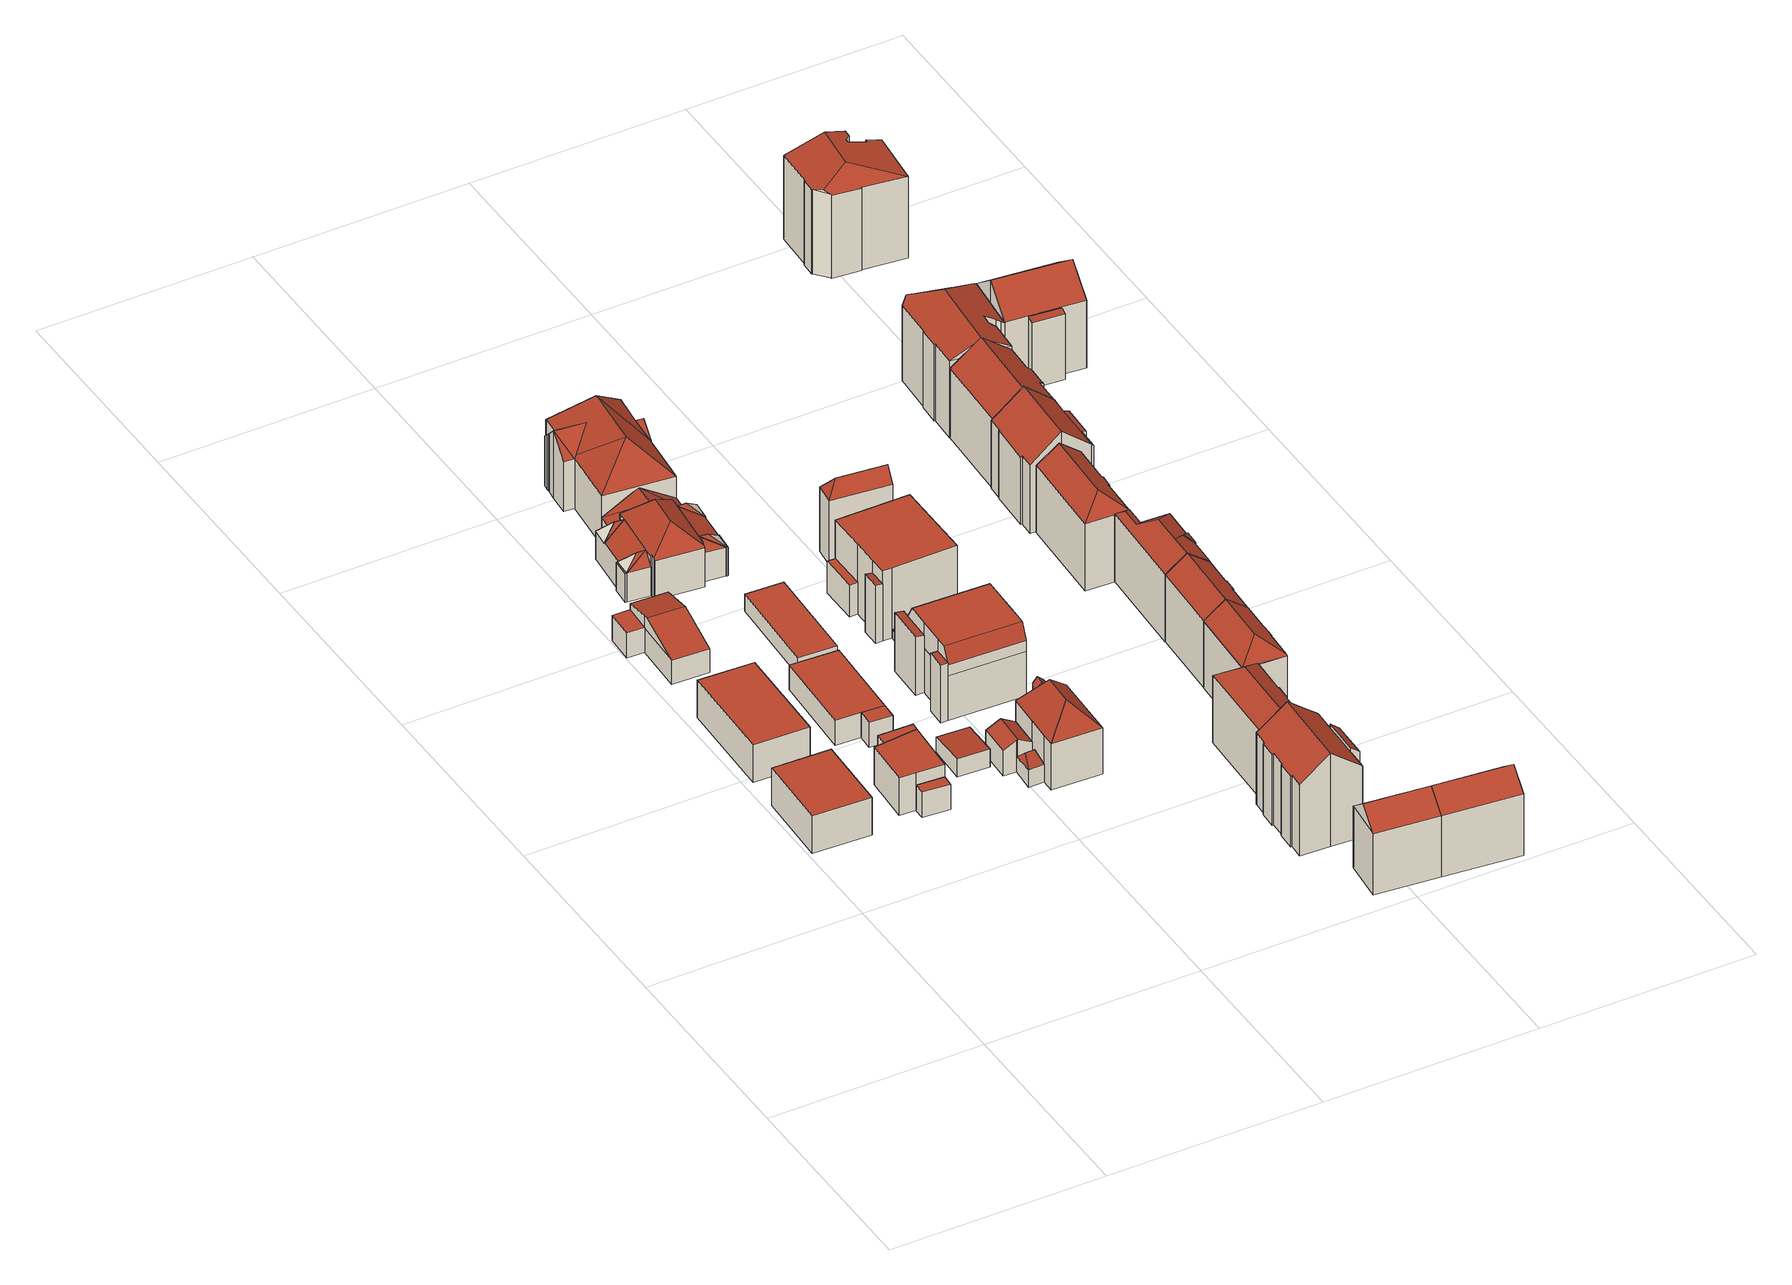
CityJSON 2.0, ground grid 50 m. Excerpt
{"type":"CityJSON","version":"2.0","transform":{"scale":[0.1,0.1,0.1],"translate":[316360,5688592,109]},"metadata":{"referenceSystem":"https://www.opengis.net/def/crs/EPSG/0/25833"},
"CityObjects":{
"building1":{"type":"Building","attributes":{"Dachtyp_tdc":"tdcPolyFlatRoof","Gemeindeschluessel":14713000,"Dachneigung":0,"QualitaetDacherkennung":62,"Geometrietyp2DReferenz":"3000","function":"31001_9998","roofType":"1000","measuredHeight":9.43},"geometry":[{"type":"MultiSurface","lod":"2","boundaries":[[[0,1,2,3]],[[1,4,5,2]],[[4,6,7,5]],[[6,0,3,7]],[[6,4,1,0]],[[3,2,5,7]]],"semantics":{"surfaces":[{"type":"WallSurface"},{"type":"RoofSurface"},{"type":"GroundSurface"}],"values":[0,0,0,0,1,2]}}]},
"building2":{"type":"Building","attributes":{"Dachtyp_tdc":"tdcPolyFlatRoof","Gemeindeschluessel":14713000,"Dachneigung":0,"QualitaetDacherkennung":57,"Geometrietyp2DReferenz":"3000","function":"31001_9998","roofType":"1000","measuredHeight":9.44},"geometry":[{"type":"MultiSurface","lod":"2","boundaries":[[[8,9,10,11]],[[9,12,13,10]],[[12,14,15,13]],[[14,8,11,15]],[[14,12,9,8]],[[11,10,13,15]]],"semantics":{"surfaces":[{"type":"WallSurface"},{"type":"RoofSurface"},{"type":"GroundSurface"}],"values":[0,0,0,0,1,2]}}]},
"building3":{"type":"Building","attributes":{"Gemeindeschluessel":14713000,"Geometrietyp2DReferenz":"3000","function":"31001_9998","roofType":"9999"},"children":["building3-1","building3-2"]},
"building3-1":{"type":"BuildingPart","attributes":{"Dachtyp_tdc":"tdcGableRoof","Dachneigung":17.81,"QualitaetDacherkennung":16,"Geometrietyp2DReferenz":"3000","roofType":"3100","measuredHeight":9.45},"parents":["building3"],"geometry":[{"type":"MultiSurface","lod":"2","boundaries":[[[16,17,18,19]],[[17,20,21,18]],[[20,22,23,21]],[[24,16,19,25]],[[26,27,28,29,30]],[[17,29,28,20]],[[16,30,29,17]],[[24,31,26,30,16]],[[20,28,27,32,22]],[[19,18,21,23,25]],[[25,23,22,24]],[[26,31,32,27]],[[22,32,31,24]]],"semantics":{"surfaces":[{"type":"WallSurface"},{"type":"RoofSurface"},{"type":"GroundSurface"},{"type":"ClosureSurface"}],"values":[0,0,0,0,1,1,0,0,0,2,3,0,3]}}]},
"building3-2":{"type":"BuildingPart","attributes":{"Dachtyp_tdc":"tdcPolyFlatRoof","Dachneigung":0,"QualitaetDacherkennung":73,"Geometrietyp2DReferenz":"3000","roofType":"1000","measuredHeight":6.32},"parents":["building3"],"geometry":[{"type":"MultiSurface","lod":"2","boundaries":[[[32,33,34,23,22]],[[33,35,36,34]],[[33,32,31,35]],[[36,25,23,34]],[[35,31,24,25,36]],[[22,23,25,24]],[[22,24,31,32]]],"semantics":{"surfaces":[{"type":"WallSurface"},{"type":"RoofSurface"},{"type":"GroundSurface"},{"type":"ClosureSurface"}],"values":[0,0,1,2,0,3,3]}}]},
"building4":{"type":"Building","attributes":{"Gemeindeschluessel":14713000,"Geometrietyp2DReferenz":"3000","function":"31001_9998","roofType":"9999"},"children":["building4-1","building4-2","building4-3"]},
"building4-1":{"type":"BuildingPart","attributes":{"Dachtyp_tdc":"tdcPolyFlatRoof","Dachneigung":0,"QualitaetDacherkennung":48,"Geometrietyp2DReferenz":"3000","roofType":"1000","measuredHeight":9.48},"parents":["building4"],"geometry":[{"type":"MultiSurface","lod":"2","boundaries":[[[37,38,39,40]],[[41,42,43,44]],[[42,37,40,43]],[[42,41,38,37]],[[40,39,44,43]],[[44,39,38,41]]],"semantics":{"surfaces":[{"type":"WallSurface"},{"type":"RoofSurface"},{"type":"GroundSurface"},{"type":"ClosureSurface"}],"values":[0,0,0,1,2,3]}}]},
"building4-2":{"type":"BuildingPart","attributes":{"Dachtyp_tdc":"tdcPolyFlatRoof","Dachneigung":0,"QualitaetDacherkennung":74,"Geometrietyp2DReferenz":"3000","roofType":"1000","measuredHeight":9.49},"parents":["building4"],"geometry":[{"type":"MultiSurface","lod":"2","boundaries":[[[45,46,47,39,38]],[[48,49,50,51,52]],[[49,53,54,50]],[[53,41,44,54]],[[41,53,49,48,45,38]],[[39,47,51,50,54,44]],[[52,46,45,48]],[[52,51,47,46]],[[38,39,44,41]]],"semantics":{"surfaces":[{"type":"WallSurface"},{"type":"RoofSurface"},{"type":"GroundSurface"},{"type":"ClosureSurface"}],"values":[0,0,0,0,1,2,0,3,3]}}]},
"building4-3":{"type":"BuildingPart","attributes":{"Dachtyp_tdc":"tdcPolyFlatRoof","Dachneigung":0,"QualitaetDacherkennung":48,"Geometrietyp2DReferenz":"3000","roofType":"1000","measuredHeight":6.4},"parents":["building4"],"geometry":[{"type":"MultiSurface","lod":"2","boundaries":[[[46,55,56,47]],[[55,57,58,56]],[[57,52,51,58]],[[52,57,55,46]],[[47,56,58,51]],[[47,51,52,46]]],"semantics":{"surfaces":[{"type":"WallSurface"},{"type":"RoofSurface"},{"type":"GroundSurface"},{"type":"ClosureSurface"}],"values":[0,0,0,1,2,3]}}]},
"building5":{"type":"Building","attributes":{"Gemeindeschluessel":14713000,"Geometrietyp2DReferenz":"3000","function":"31001_9998","roofType":"9999"},"children":["building5-1","building5-2"]},
"building5-1":{"type":"BuildingPart","attributes":{"Dachtyp_tdc":"tdcPolyFlatRoof","Dachneigung":0,"QualitaetDacherkennung":74,"Geometrietyp2DReferenz":"3000","roofType":"1000","measuredHeight":6.3},"parents":["building5"],"geometry":[{"type":"MultiSurface","lod":"2","boundaries":[[[59,60,61,62]],[[60,63,64,61]],[[63,65,66,64]],[[65,63,60,59]],[[62,61,64,66]],[[62,66,65,59]]],"semantics":{"surfaces":[{"type":"WallSurface"},{"type":"RoofSurface"},{"type":"GroundSurface"},{"type":"ClosureSurface"}],"values":[0,0,0,1,2,3]}}]},
"building5-2":{"type":"BuildingPart","attributes":{"Dachtyp_tdc":"tdcPolyFlatRoof","Dachneigung":0,"QualitaetDacherkennung":79,"Geometrietyp2DReferenz":"3000","roofType":"1000","measuredHeight":6.31},"parents":["building5"],"geometry":[{"type":"MultiSurface","lod":"2","boundaries":[[[67,59,62,68]],[[69,70,66,65]],[[69,71,72,70]],[[71,67,68,72]],[[71,69,65,59,67]],[[68,62,66,70,72]],[[65,66,62,59]]],"semantics":{"surfaces":[{"type":"WallSurface"},{"type":"RoofSurface"},{"type":"GroundSurface"},{"type":"ClosureSurface"}],"values":[0,0,0,0,1,2,3]}}]},
"building6":{"type":"Building","attributes":{"Dachtyp_tdc":"tdcPolyFlatRoof","Gemeindeschluessel":14713000,"Dachneigung":4.31,"QualitaetDacherkennung":84,"Geometrietyp2DReferenz":"3000","function":"31001_9998","roofType":"2100","measuredHeight":4.5},"geometry":[{"type":"MultiSurface","lod":"2","boundaries":[[[73,74,75,76]],[[74,77,78,75]],[[77,79,80,78]],[[79,73,76,80]],[[79,77,74,73]],[[76,75,78,80]]],"semantics":{"surfaces":[{"type":"WallSurface"},{"type":"RoofSurface"},{"type":"GroundSurface"}],"values":[0,0,0,0,1,2]}}]},
"building7":{"type":"Building","attributes":{"name":"Bethlehemkirche","Gemeindeschluessel":14713000,"QualitaetDacherkennung":100,"Geometrietyp2DReferenz":"3000","function":"31001_3041","roofType":"9999"},"children":["building7-1","building7-2","building7-3","building7-4","building7-5","building7-6","building7-7","building7-8"]},
"building7-1":{"type":"BuildingPart","attributes":{"Dachtyp_tdc":"tdcFreeFormRoof","Dachneigung":51.96,"QualitaetDacherkennung":100,"Geometrietyp2DReferenz":"3000","roofType":"5000","measuredHeight":10.02},"parents":["building7"],"geometry":[{"type":"MultiSurface","lod":"2","boundaries":[[[81,82,83,84]],[[82,85,86,83]],[[85,81,84,86]],[[81,85,87]],[[82,81,87]],[[85,82,87]],[[84,83,86]]],"semantics":{"surfaces":[{"type":"WallSurface"},{"type":"RoofSurface"},{"type":"GroundSurface"}],"values":[0,0,0,0,1,1,2]}}]},
"building7-2":{"type":"BuildingPart","attributes":{"Dachtyp_tdc":"tdcFreeFormRoof","Dachneigung":49.76,"QualitaetDacherkennung":100,"Geometrietyp2DReferenz":"3000","roofType":"5000","measuredHeight":10.03},"parents":["building7"],"geometry":[{"type":"MultiSurface","lod":"2","boundaries":[[[88,89,90,91]],[[89,92,93,90]],[[92,88,91,93]],[[88,92,94]],[[89,88,94]],[[92,89,94]],[[91,90,93]]],"semantics":{"surfaces":[{"type":"WallSurface"},{"type":"RoofSurface"},{"type":"GroundSurface"}],"values":[0,0,0,0,1,1,2]}}]},
"building7-3":{"type":"BuildingPart","attributes":{"Dachtyp_tdc":"tdcHipRoof","Dachneigung":28.6,"QualitaetDacherkennung":100,"Geometrietyp2DReferenz":"3000","roofType":"3200","measuredHeight":10.03},"parents":["building7"],"geometry":[{"type":"MultiSurface","lod":"2","boundaries":[[[95,96,97,98]],[[96,99,100,97]],[[101,102,103]],[[101,104,105,102]],[[104,106,107,105]],[[106,108,109,107]],[[108,110,111,109]],[[110,95,98,111]],[[89,99,96]],[[106,104,101,103,112,82]],[[82,89,96,95,110,108,106]],[[98,97,100,90,113,114,102,105,107,109,111]],[[90,100,99,89]],[[89,82,113,90]],[[112,114,113,82]],[[102,114,112,103]]],"semantics":{"surfaces":[{"type":"WallSurface"},{"type":"RoofSurface"},{"type":"GroundSurface"},{"type":"ClosureSurface"}],"values":[0,0,0,0,0,0,0,0,1,1,1,2,3,3,3,3]}}]},
"building7-4":{"type":"BuildingPart","attributes":{"Dachtyp_tdc":"tdcFreeFormRoof","Dachneigung":49.76,"QualitaetDacherkennung":100,"Geometrietyp2DReferenz":"3000","roofType":"5000","measuredHeight":2.9},"parents":["building7"],"geometry":[{"type":"MultiSurface","lod":"2","boundaries":[[[115,116,117]],[[116,118,117]],[[115,118,119]],[[116,115,119]],[[118,116,119]],[[115,117,118]]],"semantics":{"surfaces":[{"type":"WallSurface"},{"type":"RoofSurface"},{"type":"GroundSurface"}],"values":[0,0,0,1,1,2]}}]},
"building7-5":{"type":"BuildingPart","attributes":{"Dachtyp_tdc":"tdcHipRoof","Dachneigung":28.6,"QualitaetDacherkennung":100,"Geometrietyp2DReferenz":"3000","roofType":"3200","measuredHeight":10.06},"parents":["building7"],"geometry":[{"type":"MultiSurface","lod":"2","boundaries":[[[120,121,122,123]],[[121,124,125,122]],[[124,126,127,125]],[[128,129,130,131]],[[129,132,133,130]],[[132,134,135,133]],[[134,120,123,135]],[[116,136,126,124,121]],[[129,128,137]],[[137,116,121,120,134,132,129]],[[123,122,125,127,138,139,140,131,130,133,135]],[[138,127,126,136]],[[139,138,136,116]],[[116,137,140,139]],[[128,131,140,137]]],"semantics":{"surfaces":[{"type":"WallSurface"},{"type":"RoofSurface"},{"type":"GroundSurface"},{"type":"ClosureSurface"}],"values":[0,0,0,0,0,0,0,1,1,1,2,3,3,3,3]}}]},
"building7-6":{"type":"BuildingPart","attributes":{"Dachtyp_tdc":"tdcHipRoof","Dachneigung":40.79,"QualitaetDacherkennung":100,"Geometrietyp2DReferenz":"3000","roofType":"3200","measuredHeight":15.05},"parents":["building7"],"geometry":[{"type":"MultiSurface","lod":"2","boundaries":[[[141,142,143,100,99]],[[142,144,145,143]],[[144,146,147,145]],[[146,148,149,147]],[[148,150,151,149]],[[150,152,153,151]],[[152,154,128,131,153]],[[150,148,146,144,155]],[[156,157,158]],[[144,142,141,89,82,156,158,155]],[[157,116,137,154,152,150,155,158]],[[138,114,100,143,145,147,149,151,153,131,140,139]],[[136,157,156,112]],[[138,136,112,114]],[[141,99,89]],[[82,112,156]],[[100,114,113,90]],[[99,100,90,89]],[[89,90,113,82]],[[82,113,114,112]],[[157,136,116]],[[137,128,154]],[[136,138,139,116]],[[116,139,140,137]],[[137,140,131,128]]],"semantics":{"surfaces":[{"type":"WallSurface"},{"type":"RoofSurface"},{"type":"GroundSurface"},{"type":"ClosureSurface"}],"values":[0,0,0,0,0,0,0,1,1,1,1,2,0,3,0,0,0,3,3,3,0,0,3,3,3]}}]},
"building7-7":{"type":"BuildingPart","attributes":{"Dachtyp_tdc":"tdcFreeFormRoof","Dachneigung":51.96,"QualitaetDacherkennung":100,"Geometrietyp2DReferenz":"3000","roofType":"5000","measuredHeight":2.9},"parents":["building7"],"geometry":[{"type":"MultiSurface","lod":"2","boundaries":[[[159,137,160]],[[137,161,160]],[[159,161,162]],[[137,159,162]],[[161,137,162]],[[159,160,161]]],"semantics":{"surfaces":[{"type":"WallSurface"},{"type":"RoofSurface"},{"type":"GroundSurface"}],"values":[0,0,0,1,1,2]}}]},
"building7-8":{"type":"BuildingPart","attributes":{"Dachtyp_tdc":"tdcGableRoof","Dachneigung":32.24,"QualitaetDacherkennung":100,"Geometrietyp2DReferenz":"3000","roofType":"3100","measuredHeight":12.31},"parents":["building7"],"geometry":[{"type":"MultiSurface","lod":"2","boundaries":[[[126,163,164,127]],[[163,165,166,164]],[[165,103,102,166]],[[165,167,103]],[[167,168,103]],[[167,163,168]],[[168,163,126]],[[167,165,163]],[[103,168,126,136,112]],[[102,127,164,166]],[[127,102,114,138]],[[102,103,112,114]],[[127,138,136,126]],[[138,114,112,136]]],"semantics":{"surfaces":[{"type":"WallSurface"},{"type":"RoofSurface"},{"type":"GroundSurface"},{"type":"ClosureSurface"}],"values":[0,0,0,1,1,1,1,0,0,2,0,3,3,3]}}]},
"building8":{"type":"Building","attributes":{"Dachtyp_tdc":"tdcHipAndGableRoof","Gemeindeschluessel":14713000,"Dachneigung":10.06,"QualitaetDacherkennung":26,"Geometrietyp2DReferenz":"3000","function":"31001_9998","roofType":"5000","measuredHeight":5.14},"geometry":[{"type":"MultiSurface","lod":"2","boundaries":[[[169,170,171,172]],[[170,173,174,171]],[[173,175,176,174]],[[175,169,172,176]],[[173,170,177]],[[169,175,178]],[[170,169,178,177]],[[175,173,177,178]],[[172,171,174,176]]],"semantics":{"surfaces":[{"type":"WallSurface"},{"type":"RoofSurface"},{"type":"GroundSurface"}],"values":[0,0,0,0,1,0,1,1,2]}}]},
"building9":{"type":"Building","attributes":{"Dachtyp_tdc":"tdcPolyFlatRoof","Gemeindeschluessel":14713000,"Dachneigung":0,"QualitaetDacherkennung":84,"Geometrietyp2DReferenz":"3000","function":"31001_9998","roofType":"1000","measuredHeight":4.37},"geometry":[{"type":"MultiSurface","lod":"2","boundaries":[[[179,180,181,182]],[[180,183,184,181]],[[183,185,186,184]],[[185,179,182,186]],[[185,183,180,179]],[[182,181,184,186]]],"semantics":{"surfaces":[{"type":"WallSurface"},{"type":"RoofSurface"},{"type":"GroundSurface"}],"values":[0,0,0,0,1,2]}}]},
"building10":{"type":"Building","attributes":{"Gemeindeschluessel":14713000,"Geometrietyp2DReferenz":"3000","function":"31001_9998","roofType":"9999"},"children":["building10-1","building10-2","building10-3"]},
"building10-1":{"type":"BuildingPart","attributes":{"Dachtyp_tdc":"tdcFreeFormRoof","Dachneigung":28.68,"QualitaetDacherkennung":8,"Geometrietyp2DReferenz":"3000","roofType":"5000","measuredHeight":8.11},"parents":["building10"],"geometry":[{"type":"MultiSurface","lod":"2","boundaries":[[[187,188,189,176]],[[188,190,174,189]],[[190,191,192,174]],[[191,193,194,192]],[[193,195,196,194]],[[195,197,198,196]],[[197,199,200,198]],[[195,193,191,190,188]],[[188,187,199,197,195]],[[176,189,174,192,194,196,198,200]],[[176,200,199,187]]],"semantics":{"surfaces":[{"type":"WallSurface"},{"type":"RoofSurface"},{"type":"GroundSurface"},{"type":"ClosureSurface"}],"values":[0,0,0,0,0,0,0,1,1,2,3]}}]},
"building10-2":{"type":"BuildingPart","attributes":{"Dachtyp_tdc":"tdcFreeFormRoof","Dachneigung":43.05,"QualitaetDacherkennung":30,"Geometrietyp2DReferenz":"3000","roofType":"5000","measuredHeight":14.18},"parents":["building10"],"geometry":[{"type":"MultiSurface","lod":"2","boundaries":[[[201,202,203,204]],[[202,205,203]],[[206,207,208]],[[206,209,210,207]],[[209,211,212,210]],[[211,213,214,212]],[[213,215,216,214]],[[215,217,218,216]],[[217,219,220,218]],[[219,201,204,220]],[[215,213,211,209,206,221]],[[221,202,201,219,217,215]],[[204,203,222,207,210,212,214,216,218,220]],[[223,205,202,221]],[[222,203,205,223]],[[206,208,223,221]],[[222,223,208,207]]],"semantics":{"surfaces":[{"type":"WallSurface"},{"type":"RoofSurface"},{"type":"GroundSurface"},{"type":"ClosureSurface"}],"values":[0,0,0,0,0,0,0,0,0,0,1,1,2,0,3,0,3]}}]},
"building10-3":{"type":"BuildingPart","attributes":{"Dachtyp_tdc":"tdcFreeFormRoof","Dachneigung":46.34,"QualitaetDacherkennung":53,"Geometrietyp2DReferenz":"3000","roofType":"5000","measuredHeight":17.71},"parents":["building10"],"geometry":[{"type":"MultiSurface","lod":"2","boundaries":[[[205,224,225,203]],[[224,226,227,225]],[[226,228,229,227]],[[228,230,172,229]],[[230,231,187,176,172]],[[232,208,207,200,199]],[[232,231,230,228,233,234]],[[228,226,233]],[[226,224,234,233]],[[224,205,223,208,232,234]],[[203,225,227,229,172,176,200,207,222]],[[199,187,231,232]],[[199,200,176,187]],[[203,222,223,205]],[[222,207,208,223]]],"semantics":{"surfaces":[{"type":"WallSurface"},{"type":"RoofSurface"},{"type":"GroundSurface"},{"type":"ClosureSurface"}],"values":[0,0,0,0,0,0,1,1,1,1,2,0,3,3,3]}}]},
"building11":{"type":"Building","attributes":{"Gemeindeschluessel":14713000,"QualitaetDacherkennung":100,"Geometrietyp2DReferenz":"3000","function":"31001_9998","roofType":"9999"},"children":["building11-1","building11-2","building11-3"]},
"building11-1":{"type":"BuildingPart","attributes":{"Dachtyp_tdc":"tdcHipRoof","Dachneigung":44.7,"QualitaetDacherkennung":100,"Geometrietyp2DReferenz":"3000","roofType":"3200","measuredHeight":20.58},"parents":["building11"],"geometry":[{"type":"MultiSurface","lod":"2","boundaries":[[[235,236,237,238]],[[235,239,240,236]],[[239,241,242,240]],[[241,243,244,245,242]],[[246,247,248,249]],[[247,250,251,248]],[[250,252,253,251]],[[252,254,255,253]],[[254,256,257,255]],[[256,258,259,257]],[[258,260,261,259]],[[258,256,262]],[[243,241,263]],[[250,247,246,243,263]],[[256,254,252,250,263,262]],[[264,260,258,262,265]],[[266,237,236,240,242,245,248,251,253,255,257,259,261]],[[238,237,266,264]],[[246,249,267,244,243]],[[245,244,249,248]],[[249,244,267]],[[261,260,264,266]],[[263,241,239,235,238,268,265,262]],[[268,238,264,265]]],"semantics":{"surfaces":[{"type":"WallSurface"},{"type":"RoofSurface"},{"type":"GroundSurface"},{"type":"ClosureSurface"}],"values":[0,0,0,0,0,0,0,0,0,0,0,1,1,1,1,1,2,3,0,3,3,3,1,3]}}]},
"building11-2":{"type":"BuildingPart","attributes":{"Dachtyp_tdc":"tdcGableRoof","Dachneigung":38.24,"QualitaetDacherkennung":100,"Geometrietyp2DReferenz":"3000","roofType":"3100","measuredHeight":9.29},"parents":["building11"],"geometry":[{"type":"MultiSurface","lod":"2","boundaries":[[[244,269,270,245]],[[269,271,272,270]],[[271,249,248,272]],[[271,269,273]],[[244,273,269]],[[273,244,267]],[[267,271,273]],[[271,267,249]],[[245,270,272,248]],[[245,248,249,244]],[[244,249,267]]],"semantics":{"surfaces":[{"type":"WallSurface"},{"type":"RoofSurface"},{"type":"GroundSurface"},{"type":"ClosureSurface"}],"values":[0,0,0,0,1,1,1,1,2,3,3]}}]},
"building11-3":{"type":"BuildingPart","attributes":{"Dachtyp_tdc":"tdcHipAndGableRoof","Dachneigung":44.66,"QualitaetDacherkennung":100,"Geometrietyp2DReferenz":"3000","roofType":"5000","measuredHeight":17.05},"parents":["building11"],"geometry":[{"type":"MultiSurface","lod":"2","boundaries":[[[274,275,276,277]],[[275,278,279,276]],[[278,280,281,279]],[[280,282,283,281]],[[282,238,237,283]],[[260,284,285,261]],[[284,286,287,285]],[[286,274,277,287]],[[282,280,268,238]],[[280,278,275,274,286,268]],[[286,260,265,268]],[[260,286,284]],[[277,276,279,281,283,237,266,261,285,287]],[[266,237,238,264]],[[261,266,264,260]],[[238,264,265,260,264]],[[268,265,264,238]]],"semantics":{"surfaces":[{"type":"WallSurface"},{"type":"RoofSurface"},{"type":"GroundSurface"},{"type":"ClosureSurface"}],"values":[0,0,0,0,0,0,0,0,1,1,1,1,2,3,3,1,3]}}]},
"building12":{"type":"Building","attributes":{"Gemeindeschluessel":14713000,"Geometrietyp2DReferenz":"3000","function":"31001_9998","roofType":"9999"},"children":["building12-1","building12-2","building12-3"]},
"building12-1":{"type":"BuildingPart","attributes":{"Dachtyp_tdc":"tdcCutGableRoof","Dachneigung":0.146,"QualitaetDacherkennung":50,"Geometrietyp2DReferenz":"3000","roofType":"9999","measuredHeight":17.79},"parents":["building12"],"geometry":[{"type":"MultiSurface","lod":"2","boundaries":[[[288,289,290,291]],[[292,293,294,295]],[[293,296,297,294]],[[296,298,299,297]],[[298,300,301,299]],[[302,303,304,305,306]],[[293,292,307,308,309,296]],[[310,311,305,304,312,309,308]],[[288,313,311,310,314,289]],[[298,303,302,300]],[[296,309,312,304,303,298]],[[301,291,290,295,294,297,299]],[[291,301,300,288]],[[295,290,289,292]],[[314,310,308,307]],[[289,314,307,292]],[[313,306,305,311]],[[300,302,306,313,288]]],"semantics":{"surfaces":[{"type":"WallSurface"},{"type":"RoofSurface"},{"type":"GroundSurface"},{"type":"ClosureSurface"}],"values":[0,0,0,0,0,1,1,1,0,0,0,2,3,3,0,3,0,3]}}]},
"building12-2":{"type":"BuildingPart","attributes":{"Dachtyp_tdc":"tdcPolyFlatRoof","Dachneigung":3.76,"QualitaetDacherkennung":78,"Geometrietyp2DReferenz":"3000","roofType":"2100","measuredHeight":14.69},"parents":["building12"],"geometry":[{"type":"MultiSurface","lod":"2","boundaries":[[[315,316,317,301,300,302]],[[316,318,319,317]],[[318,313,288,291,319]],[[313,318,316,315,306]],[[301,317,319,291]],[[302,306,315]],[[300,301,291,288]],[[302,300,288,313,306]]],"semantics":{"surfaces":[{"type":"WallSurface"},{"type":"RoofSurface"},{"type":"GroundSurface"},{"type":"ClosureSurface"}],"values":[0,0,0,1,2,0,3,3]}}]},
"building12-3":{"type":"BuildingPart","attributes":{"Dachtyp_tdc":"tdcPolyFlatRoof","Dachneigung":10.11,"QualitaetDacherkennung":46,"Geometrietyp2DReferenz":"3000","roofType":"2100","measuredHeight":14.88},"parents":["building12"],"geometry":[{"type":"MultiSurface","lod":"2","boundaries":[[[314,320,321,290,289]],[[320,322,323,321]],[[322,324,292,295,323]],[[324,322,320,314,307]],[[290,321,323,295]],[[292,324,307]],[[289,290,295,292]],[[289,292,307,314]]],"semantics":{"surfaces":[{"type":"WallSurface"},{"type":"RoofSurface"},{"type":"GroundSurface"},{"type":"ClosureSurface"}],"values":[0,0,0,1,2,0,3,3]}}]},
"building13":{"type":"Building","attributes":{"Dachtyp_tdc":"tdcPolyFlatRoof","Gemeindeschluessel":14713000,"Dachneigung":0,"QualitaetDacherkennung":59,"Geometrietyp2DReferenz":"3000","function":"31001_9998","roofType":"1000","measuredHeight":2.13},"geometry":[{"type":"MultiSurface","lod":"2","boundaries":[[[325,326,297,327]],[[326,328,294,297]],[[328,329,330,294]],[[329,325,327,330]],[[329,328,326,325]],[[327,297,294,330]]],"semantics":{"surfaces":[{"type":"WallSurface"},{"type":"RoofSurface"},{"type":"GroundSurface"}],"values":[0,0,0,0,1,2]}}]},
"building14":{"type":"Building","attributes":{"Gemeindeschluessel":14713000,"Geometrietyp2DReferenz":"3000","function":"31001_9998","roofType":"9999"},"children":["building14-1","building14-2","building14-3"]},
"building14-1":{"type":"BuildingPart","attributes":{"Dachtyp_tdc":"tdcPolyFlatRoof","Dachneigung":11.09,"QualitaetDacherkennung":73,"Geometrietyp2DReferenz":"3000","roofType":"2100","measuredHeight":14.73},"parents":["building14"],"geometry":[{"type":"MultiSurface","lod":"2","boundaries":[[[331,332,333,334]],[[332,335,336,333]],[[335,337,338,336]],[[337,335,332,331]],[[334,333,336,338]],[[334,338,337,331]]],"semantics":{"surfaces":[{"type":"WallSurface"},{"type":"RoofSurface"},{"type":"GroundSurface"},{"type":"ClosureSurface"}],"values":[0,0,0,1,2,3]}}]},
"building14-2":{"type":"BuildingPart","attributes":{"Dachtyp_tdc":"tdcPolyFlatRoof","Dachneigung":0,"QualitaetDacherkennung":1,"Geometrietyp2DReferenz":"3000","roofType":"1000","measuredHeight":7.97},"parents":["building14"],"geometry":[{"type":"MultiSurface","lod":"2","boundaries":[[[339,340,341,342]],[[340,343,344,341]],[[343,345,346,344]],[[345,343,340,339]],[[342,341,344,346]],[[342,346,345,339]]],"semantics":{"surfaces":[{"type":"WallSurface"},{"type":"RoofSurface"},{"type":"GroundSurface"},{"type":"ClosureSurface"}],"values":[0,0,0,1,2,3]}}]},
"building14-3":{"type":"BuildingPart","attributes":{"Dachtyp_tdc":"tdcPolyFlatRoof","Dachneigung":0,"QualitaetDacherkennung":57,"Geometrietyp2DReferenz":"3000","roofType":"1000","measuredHeight":17.71},"parents":["building14"],"geometry":[{"type":"MultiSurface","lod":"2","boundaries":[[[347,348,327,349]],[[348,350,330,327]],[[350,351,331,334,330]],[[352,353,339,342,338,337]],[[354,347,349,346,345]],[[354,353,352,351,350,348,347]],[[349,327,330,334,338,342,346]],[[337,331,351,352]],[[337,338,334,331]],[[345,339,353,354]],[[345,346,342,339]]],"semantics":{"surfaces":[{"type":"WallSurface"},{"type":"RoofSurface"},{"type":"GroundSurface"},{"type":"ClosureSurface"}],"values":[0,0,0,0,0,1,2,0,3,0,3]}}]},
"building15":{"type":"Building","attributes":{"Dachtyp_tdc":"tdcGableRoof","Gemeindeschluessel":14713000,"Dachneigung":38.73,"QualitaetDacherkennung":89,"Geometrietyp2DReferenz":"3000","function":"31001_9998","roofType":"3100","measuredHeight":19.5},"geometry":[{"type":"MultiSurface","lod":"2","boundaries":[[[355,356,357,358]],[[356,359,360,357]],[[359,361,362,360]],[[361,355,358,362]],[[359,356,363]],[[355,361,364]],[[356,355,364,363]],[[361,359,363,364]],[[358,357,360,362]]],"semantics":{"surfaces":[{"type":"WallSurface"},{"type":"RoofSurface"},{"type":"GroundSurface"}],"values":[0,0,0,0,0,0,1,1,2]}}]},
"building16":{"type":"Building","attributes":{"Gemeindeschluessel":14713000,"Geometrietyp2DReferenz":"3000","function":"31001_9998","roofType":"9999"},"children":["building16-1","building16-2"]},
"building16-1":{"type":"BuildingPart","attributes":{"Dachtyp_tdc":"tdcPolyFlatRoof","Dachneigung":40,"QualitaetDacherkennung":48,"Geometrietyp2DReferenz":"3000","roofType":"2100","measuredHeight":19.15},"parents":["building16"],"geometry":[{"type":"MultiSurface","lod":"2","boundaries":[[[365,366,367,368,369]],[[370,371,372]],[[370,373,374,371]],[[373,365,369,374]],[[373,370,366,365]],[[369,368,371,374]],[[370,372,367,366]],[[372,371,368,367]]],"semantics":{"surfaces":[{"type":"WallSurface"},{"type":"RoofSurface"},{"type":"GroundSurface"},{"type":"ClosureSurface"}],"values":[0,0,0,0,1,2,0,3]}}]},
"building16-2":{"type":"BuildingPart","attributes":{"Dachtyp_tdc":"tdcFreeFormRoof","Dachneigung":38.07,"QualitaetDacherkennung":45,"Geometrietyp2DReferenz":"3000","roofType":"5000","measuredHeight":23.51},"parents":["building16"],"geometry":[{"type":"MultiSurface","lod":"2","boundaries":[[[375,372,371,376]],[[367,377,378,368]],[[377,379,380,378]],[[379,381,382,380]],[[381,383,384,382]],[[383,385,386,384]],[[385,387,388,386]],[[387,389,390,388]],[[389,391,392,390]],[[391,393,394,392]],[[393,395,396,394]],[[395,397,398,396]],[[397,399,400,398]],[[399,401,402,400]],[[401,403,404,402]],[[403,405,406,404]],[[405,407,408,406]],[[407,409,410,408]],[[409,375,376,410]],[[405,403,401,399,397,395,393,391,389,387,385,383,381,379]],[[379,377,367,372,375,409,407,405]],[[376,371,368,378,380,382,384,386,388,390,392,394,396,398,400,402,404,406,408,410]],[[368,371,372,367]]],"semantics":{"surfaces":[{"type":"WallSurface"},{"type":"RoofSurface"},{"type":"GroundSurface"},{"type":"ClosureSurface"}],"values":[0,0,0,0,0,0,0,0,0,0,0,0,0,0,0,0,0,0,0,1,1,2,3]}}]},
"building17":{"type":"Building","attributes":{"Dachtyp_tdc":"tdcFreeFormRoof","Gemeindeschluessel":14713000,"Dachneigung":52.62,"QualitaetDacherkennung":2,"Geometrietyp2DReferenz":"3000","function":"31001_9998","roofType":"5000","measuredHeight":19.51},"geometry":[{"type":"MultiSurface","lod":"2","boundaries":[[[411,412,413,414]],[[412,415,416,413]],[[415,417,418,416]],[[417,411,414,418]],[[419,417,415]],[[420,419,415,412]],[[420,412,411]],[[419,420,411,417]],[[414,413,416,418]]],"semantics":{"surfaces":[{"type":"WallSurface"},{"type":"RoofSurface"},{"type":"GroundSurface"}],"values":[0,0,0,0,0,1,1,1,2]}}]},
"building18":{"type":"Building","attributes":{"Dachtyp_tdc":"tdcFreeFormRoof","Gemeindeschluessel":14713000,"Dachneigung":37.56,"QualitaetDacherkennung":95,"Geometrietyp2DReferenz":"3000","function":"31001_9998","roofType":"5000","measuredHeight":20.7},"geometry":[{"type":"MultiSurface","lod":"2","boundaries":[[[421,422,423,424]],[[422,425,426,423]],[[425,427,428,426]],[[427,429,430,428]],[[429,431,432,430]],[[431,433,434,432]],[[433,435,436,434]],[[435,437,438,436]],[[437,439,440,438]],[[439,421,424,440]],[[441,442,427,425,422]],[[443,441,422,421]],[[431,429,442,441,443,439,437,435,433]],[[429,427,442]],[[421,439,443]],[[424,423,426,428,430,432,434,436,438,440]]],"semantics":{"surfaces":[{"type":"WallSurface"},{"type":"RoofSurface"},{"type":"GroundSurface"}],"values":[0,0,0,0,0,0,0,0,0,0,1,1,1,0,0,2]}}]},
"building19":{"type":"Building","attributes":{"Dachtyp_tdc":"tdcGableRoof","Gemeindeschluessel":14713000,"Dachneigung":38.08,"QualitaetDacherkennung":87,"Geometrietyp2DReferenz":"3000","function":"31001_9998","roofType":"3100","measuredHeight":19.48},"geometry":[{"type":"MultiSurface","lod":"2","boundaries":[[[356,444,445,357]],[[444,446,447,445]],[[446,359,360,447]],[[359,356,357,360]],[[446,444,448]],[[356,359,363]],[[444,356,363,448]],[[359,446,448,363]],[[357,445,447,360]]],"semantics":{"surfaces":[{"type":"WallSurface"},{"type":"RoofSurface"},{"type":"GroundSurface"}],"values":[0,0,0,0,0,0,1,1,2]}}]},
"building20":{"type":"Building","attributes":{"Dachtyp_tdc":"tdcFreeFormRoof","Gemeindeschluessel":14713000,"Dachneigung":37.21,"QualitaetDacherkennung":91,"Geometrietyp2DReferenz":"3000","function":"31001_9998","roofType":"5000","measuredHeight":20.63},"geometry":[{"type":"MultiSurface","lod":"2","boundaries":[[[449,450,428,430]],[[450,451,426,428]],[[451,452,453,426]],[[452,454,455,453]],[[454,456,457,455]],[[456,458,459,457]],[[458,460,461,459]],[[460,462,463,461]],[[462,464,465,463]],[[464,466,467,465]],[[466,449,430,467]],[[466,468,469,470,471]],[[462,460,458,472,473,474,469,468,475]],[[469,474,476,477,470]],[[450,470,477,451]],[[451,477,476,452]],[[462,475,464]],[[464,475,468,466]],[[454,473,472,456]],[[452,476,474,473,454]],[[456,472,458]],[[449,471,470,450]],[[466,471,449]],[[430,428,426,453,455,457,459,461,463,465,467]]],"semantics":{"surfaces":[{"type":"WallSurface"},{"type":"RoofSurface"},{"type":"GroundSurface"}],"values":[0,0,0,0,0,0,0,0,0,0,0,1,1,1,0,0,0,0,0,0,0,0,0,2]}}]},
"building21":{"type":"Building","attributes":{"Dachtyp_tdc":"tdcGableRoof","Gemeindeschluessel":14713000,"Dachneigung":37.82,"QualitaetDacherkennung":96,"Geometrietyp2DReferenz":"3000","function":"31001_9998","roofType":"3100","measuredHeight":20.66},"geometry":[{"type":"MultiSurface","lod":"2","boundaries":[[[478,479,480,481]],[[479,482,483,480]],[[482,473,484,483]],[[473,485,486,484]],[[485,476,487,486]],[[476,488,489,487]],[[488,490,491,489]],[[490,492,493,491]],[[492,494,495,493]],[[494,478,481,495]],[[490,488,476,485]],[[485,473,482,479,478,494,492,490]],[[481,480,483,484,486,487,489,491,493,495]]],"semantics":{"surfaces":[{"type":"WallSurface"},{"type":"RoofSurface"},{"type":"GroundSurface"}],"values":[0,0,0,0,0,0,0,0,0,0,1,1,2]}}]},
"building22":{"type":"Building","attributes":{"Dachtyp_tdc":"tdcFreeFormRoof","Gemeindeschluessel":14713000,"Dachneigung":36.65,"QualitaetDacherkennung":74,"Geometrietyp2DReferenz":"3000","function":"31001_9998","roofType":"5000","measuredHeight":20.74},"geometry":[{"type":"MultiSurface","lod":"2","boundaries":[[[496,497,498,499]],[[497,500,501,498]],[[500,502,503,501]],[[502,504,505,503]],[[504,506,507,505]],[[506,508,509,507]],[[508,510,511,509]],[[510,512,513,511]],[[512,514,515,513]],[[514,496,499,515]],[[516,517,514,512]],[[516,512,510]],[[518,517,516,510,508]],[[519,518,508,506]],[[520,519,506,504]],[[521,520,504,502]],[[521,502,500]],[[522,518,519,520,521,500,497]],[[522,497,496]],[[517,518,522,496,514]],[[499,498,501,503,505,507,509,511,513,515]]],"semantics":{"surfaces":[{"type":"WallSurface"},{"type":"RoofSurface"},{"type":"GroundSurface"}],"values":[0,0,0,0,0,0,0,0,0,0,1,1,1,1,1,1,1,1,0,1,2]}}]},
"building23":{"type":"Building","attributes":{"Dachtyp_tdc":"tdcHipAndGableRoof","Gemeindeschluessel":14713000,"Dachneigung":37.39,"QualitaetDacherkennung":92,"Geometrietyp2DReferenz":"3000","function":"31001_9998","roofType":"5000","measuredHeight":20.83},"geometry":[{"type":"MultiSurface","lod":"2","boundaries":[[[523,524,525,526]],[[524,527,528,525]],[[527,529,530,528]],[[529,531,532,530]],[[531,533,534,532]],[[533,535,536,534]],[[535,537,538,536]],[[537,539,540,538]],[[539,541,542,540]],[[541,523,526,542]],[[537,535,533,543]],[[533,531,529,527,524,523,541,543]],[[541,539,537,543]],[[526,525,528,530,532,534,536,538,540,542]]],"semantics":{"surfaces":[{"type":"WallSurface"},{"type":"RoofSurface"},{"type":"GroundSurface"}],"values":[0,0,0,0,0,0,0,0,0,0,1,1,1,2]}}]},
"building24":{"type":"Building","attributes":{"Gemeindeschluessel":14713000,"Geometrietyp2DReferenz":"3000","function":"31001_9998","roofType":"9999"},"children":["building24-1","building24-2"]},
"building24-1":{"type":"BuildingPart","attributes":{"Dachtyp_tdc":"tdcPolyFlatRoof","Dachneigung":23.57,"QualitaetDacherkennung":81,"Geometrietyp2DReferenz":"3000","roofType":"2100","measuredHeight":17.49},"parents":["building24"],"geometry":[{"type":"MultiSurface","lod":"2","boundaries":[[[544,545,546,547]],[[548,549,550,551]],[[549,552,553,550]],[[552,554,555,553]],[[554,544,547,555]],[[554,552,549,548,545,544]],[[547,546,551,550,553,555]],[[551,546,545,548]]],"semantics":{"surfaces":[{"type":"WallSurface"},{"type":"RoofSurface"},{"type":"GroundSurface"},{"type":"ClosureSurface"}],"values":[0,0,0,0,0,1,2,3]}}]},
"building24-2":{"type":"BuildingPart","attributes":{"Dachtyp_tdc":"tdcGableRoof","Dachneigung":40.38,"QualitaetDacherkennung":70,"Geometrietyp2DReferenz":"3000","roofType":"3100","measuredHeight":23.3},"parents":["building24"],"geometry":[{"type":"MultiSurface","lod":"2","boundaries":[[[556,557,558,559]],[[557,560,561,558]],[[560,562,563,561]],[[562,564,565,563]],[[564,566,567,565]],[[566,568,569,567]],[[568,570,548,551,569]],[[571,572,573,546,545]],[[572,574,575,573]],[[574,576,577,575]],[[576,556,559,577]],[[572,571,570,568,566]],[[566,564,562,560,557,556,576,574,572]],[[559,558,561,563,565,567,569,551,546,573,575,577]],[[545,548,570,571]],[[545,546,551,548]]],"semantics":{"surfaces":[{"type":"WallSurface"},{"type":"RoofSurface"},{"type":"GroundSurface"},{"type":"ClosureSurface"}],"values":[0,0,0,0,0,0,0,0,0,0,0,1,1,2,0,3]}}]},
"building25":{"type":"Building","attributes":{"Dachtyp_tdc":"tdcFreeFormRoof","Gemeindeschluessel":14713000,"Dachneigung":38.46,"QualitaetDacherkennung":73,"Geometrietyp2DReferenz":"3000","function":"31001_9998","roofType":"5000","measuredHeight":22.96},"geometry":[{"type":"MultiSurface","lod":"2","boundaries":[[[578,579,580,581]],[[579,582,583,580]],[[582,584,585,583]],[[584,586,587,585]],[[586,588,589,587]],[[588,590,591,589]],[[590,592,593,591]],[[592,594,595,593]],[[594,596,597,595]],[[596,598,569,597]],[[598,599,565,569]],[[599,578,581,565]],[[600,601,578,599]],[[582,579,601,600,598,596,594,592,590,588,586,584]],[[579,578,601]],[[599,598,600]],[[581,580,583,585,587,589,591,593,595,597,569,565]]],"semantics":{"surfaces":[{"type":"WallSurface"},{"type":"RoofSurface"},{"type":"GroundSurface"}],"values":[0,0,0,0,0,0,0,0,0,0,0,0,1,1,0,0,2]}}]},
"building26":{"type":"Building","attributes":{"Dachtyp_tdc":"tdcFreeFormRoof","Gemeindeschluessel":14713000,"Dachneigung":31.23,"QualitaetDacherkennung":28,"Geometrietyp2DReferenz":"3000","function":"31001_9998","roofType":"5000","measuredHeight":22.52},"geometry":[{"type":"MultiSurface","lod":"2","boundaries":[[[602,603,604,605]],[[603,606,607,604]],[[606,608,609,607]],[[608,610,611,609]],[[610,612,613,611]],[[612,614,615,613]],[[614,616,617,615]],[[616,618,619,617]],[[618,620,621,619]],[[620,622,623,621]],[[622,624,625,623]],[[624,626,627,625]],[[626,628,629,627]],[[628,630,631,629]],[[630,632,633,631]],[[632,634,635,633]],[[634,636,637,635]],[[636,638,639,637]],[[638,602,605,639]],[[640,641,636,634,632,630,628,642]],[[643,640,642,626,624,622,620,618,616]],[[602,638,641,640,643,614,612,610,608,606,603]],[[616,614,643]],[[638,636,641]],[[628,626,642]],[[605,604,607,609,611,613,615,617,619,621,623,625,627,629,631,633,635,637,639]]],"semantics":{"surfaces":[{"type":"WallSurface"},{"type":"RoofSurface"},{"type":"GroundSurface"}],"values":[0,0,0,0,0,0,0,0,0,0,0,0,0,0,0,0,0,0,0,1,1,1,0,0,0,2]}}]},
"building27":{"type":"Building","attributes":{"Gemeindeschluessel":14713000,"Geometrietyp2DReferenz":"3000","function":"31001_9998","roofType":"9999"},"children":["building27-1","building27-2"]},
"building27-1":{"type":"BuildingPart","attributes":{"Dachtyp_tdc":"tdcFreeFormRoof","Dachneigung":38.43,"QualitaetDacherkennung":18,"Geometrietyp2DReferenz":"3000","roofType":"5000","measuredHeight":22.52},"parents":["building27"],"geometry":[{"type":"MultiSurface","lod":"2","boundaries":[[[644,645,646,647]],[[645,648,649,646]],[[648,650,649]],[[651,652,653]],[[651,654,655,652]],[[654,656,657,655]],[[656,658,659,657]],[[658,660,661,659]],[[660,644,647,661]],[[656,654,651,648,645,644]],[[644,660,658,656]],[[647,646,649,652,655,657,659,661]],[[653,650,648,651]],[[653,652,649,650]]],"semantics":{"surfaces":[{"type":"WallSurface"},{"type":"RoofSurface"},{"type":"GroundSurface"},{"type":"ClosureSurface"}],"values":[0,0,0,0,0,0,0,0,0,1,1,2,0,3]}}]},
"building27-2":{"type":"BuildingPart","attributes":{"Dachtyp_tdc":"tdcPolyFlatRoof","Dachneigung":9.97,"QualitaetDacherkennung":39,"Geometrietyp2DReferenz":"3000","roofType":"2100","measuredHeight":16.86},"parents":["building27"],"geometry":[{"type":"MultiSurface","lod":"2","boundaries":[[[662,653,652,663]],[[650,664,665,649]],[[664,662,663,665]],[[664,650,653,662]],[[663,652,649,665]],[[650,649,652,653]]],"semantics":{"surfaces":[{"type":"WallSurface"},{"type":"RoofSurface"},{"type":"GroundSurface"},{"type":"ClosureSurface"}],"values":[0,0,0,1,2,3]}}]},
"building28":{"type":"Building","attributes":{"Dachtyp_tdc":"tdcFreeFormRoof","Gemeindeschluessel":14713000,"Dachneigung":16.23,"QualitaetDacherkennung":17,"Geometrietyp2DReferenz":"3000","function":"31001_9998","roofType":"5000","measuredHeight":23.79},"geometry":[{"type":"MultiSurface","lod":"2","boundaries":[[[666,667,668,669]],[[667,670,671,668]],[[670,672,673,671]],[[672,674,675,673]],[[674,676,677,675]],[[676,678,679,677]],[[678,680,681,679]],[[680,682,683,681]],[[682,684,685,683]],[[684,686,687,685]],[[686,688,689,687]],[[688,690,691,689]],[[690,692,693,691]],[[692,694,695,693]],[[694,696,697,695]],[[696,698,699,697]],[[698,666,669,699]],[[700,701,674,672,670,667,702]],[[702,666,698,696,694,692,690,688,686,703,700]],[[701,700,703,684,682,680,678,676]],[[667,666,702]],[[686,684,703]],[[676,674,701]],[[669,668,671,673,675,677,679,681,683,685,687,689,691,693,695,697,699]]],"semantics":{"surfaces":[{"type":"WallSurface"},{"type":"RoofSurface"},{"type":"GroundSurface"}],"values":[0,0,0,0,0,0,0,0,0,0,0,0,0,0,0,0,0,1,1,1,0,0,0,2]}}]}
},
"vertices":[
[152,897,102],[145,717,102],[145,717,7],[152,897,7],[10,722,102],[10,722,7],[17,902,102],[17,902,7],
[159,1224,102],[151,982,102],[151,982,8],[159,1224,8],[22,986,102],[22,986,8],[30,1229,102],[30,1229,8],
[129,1525,73],[121,1340,73],[121,1340,13],[129,1525,13],[35,1344,73],[35,1344,13],[40,1463,73],[40,1463,13],[44,1529,73],[44,1529,13],[44,1529,91],[40,1463,105],[40,1452,107],[125,1448,107],[129,1525,91],[44,1529,76],[40,1463,76],
[0,1465,76],[0,1465,13],[3,1530,76],[3,1530,13],
[337,889,102],[335,871,102],[335,871,7],[337,889,7],[254,863,102],[256,891,102],[256,891,7],[254,863,7],
[326,741,102],[326,741,71],[326,741,7],[262,745,102],[224,747,102],[224,747,7],[262,745,7],[262,745,71],[231,861,102],[231,861,7],
[324,713,71],[324,713,7],[262,719,71],[262,719,7],
[337,1006,71],[335,969,71],[335,969,8],[337,1006,8],[282,972,71],[282,972,8],[284,1009,71],[284,1009,8],
[347,1212,71],[347,1212,8],[226,1012,71],[226,1012,8],[236,1218,71],[236,1218,8],
[465,886,49],[460,793,56],[460,793,11],[465,886,11],[386,797,56],[386,797,11],[390,890,49],[390,890,11],
[321,1713,85],[270,1739,114],[270,1739,14],[321,1713,14],[326,1757,85],[326,1757,14],[291,1738,114],
[310,1602,85],[259,1630,114],[259,1630,13],[310,1602,13],[314,1646,85],[314,1646,13],[279,1627,114],
[311,1603,84],[307,1603,86],[307,1603,13],[311,1603,13],[257,1609,86],[257,1609,13],[297,1760,84],[297,1760,13],[297,1760,85],[323,1757,85],[323,1757,13],[323,1756,86],[323,1756,13],[313,1647,86],[313,1647,13],[316,1647,84],[316,1647,13],[273,1762,85],[270,1739,13],[273,1762,13],
[105,1780,85],[155,1752,114],[155,1752,85],[100,1736,85],[135,1755,114],
[95,1669,85],[106,1779,85],[106,1779,13],[95,1669,13],[106,1780,85],[106,1780,13],[134,1777,85],[134,1777,13],[142,1620,86],[91,1626,86],[91,1626,13],[142,1620,13],[87,1626,84],[87,1626,13],[91,1670,84],[91,1670,13],[158,1774,85],[144,1643,114],[158,1774,13],[155,1752,13],[144,1643,13],
[257,1609,114],[253,1609,117],[253,1609,13],[252,1597,117],[252,1597,13],[252,1593,112],[252,1593,13],[144,1604,112],[144,1604,13],[144,1608,117],[144,1608,13],[145,1620,116],[145,1620,13],[142,1620,114],[203,1645,164],[273,1762,114],[158,1774,114],[211,1723,164],
[93,1669,85],[144,1643,85],[89,1625,85],[124,1644,114],
[138,1813,85],[138,1813,13],[300,1796,85],[300,1796,13],[219,1805,136],[214,1748,136],
[531,697,55],[495,696,55],[495,696,11],[531,697,11],[498,752,50],[498,752,11],[534,751,51],[534,751,11],[511,740,63],[533,740,63],
[362,1245,54],[273,1249,54],[273,1249,11],[362,1245,11],[284,1486,54],[284,1486,11],[372,1482,54],[372,1482,11],
[534,751,74],[501,752,92],[501,752,11],[498,752,91],[468,754,74],[468,754,11],[472,832,74],[472,832,11],[505,830,92],[505,830,11],[537,829,74],[537,829,11],[538,827,74],[538,827,11],
[618,824,134],[622,824,131],[622,824,11],[618,824,11],[622,824,127],[578,826,131],[578,826,11],[578,826,127],[582,826,135],[582,826,11],[582,833,135],[582,833,11],[588,846,141],[588,846,11],[599,846,153],[599,846,11],[612,845,141],[612,845,11],[618,832,134],[618,832,11],[598,825,153],[598,825,11],[598,825,127],
[653,823,127],[653,823,11],[646,662,127],[646,662,11],[530,667,127],[530,667,11],[531,697,127],[534,751,127],[538,827,127],[590,711,188],[593,785,188],
[161,2042,139],[161,2042,14],[160,2042,14],[160,2042,139],[164,2086,139],[164,2086,14],[165,2090,139],[165,2090,14],[328,2074,139],[328,2074,77],[328,2074,14],[320,1997,138],[320,1997,139],[320,1997,14],[320,1997,77],[314,1928,138],[314,1928,14],[310,1888,138],[310,1888,14],[303,1820,139],[303,1820,14],[300,1796,139],[300,1796,14],[138,1813,139],[138,1813,14],[151,1947,139],[151,1947,14],[225,1868,219],[240,2018,219],[152,1957,139],[157,1952,144],[152,1957,14],[324,2035,107],[202,1989,185],
[360,2070,77],[360,2070,14],[355,1995,77],[355,1995,14],[358,2033,107],
[134,2022,160],[134,2024,158],[134,2024,14],[134,2022,14],[134,2029,153],[134,2029,14],[136,2044,139],[136,2044,14],[138,2043,139],[138,2043,14],[127,1950,139],[127,1950,14],[131,1997,185],[131,1997,14],
[464,1014,123],[466,1073,123],[466,1073,11],[464,1014,11],[469,1164,123],[493,1163,123],[493,1163,11],[469,1164,11],[645,1158,123],[645,1158,11],[639,963,123],[639,963,11],[463,969,123],[463,969,11],[463,969,151],[639,963,151],[639,980,188],[463,986,188],[463,971,156],[468,1145,156],[468,1127,188],[644,1121,188],[466,1073,188],[464,1014,188],[641,1026,188],[464,1014,156],[466,1073,156],
[463,969,156],[445,969,157],[445,969,11],[447,1014,157],[447,1014,11],
[446,1073,159],[446,1073,11],[449,1165,159],[449,1165,11],[469,1164,156],
[649,1263,32],[645,1158,32],[649,1263,11],[493,1163,32],[499,1263,32],[499,1263,11],
[477,1263,155],[461,1263,158],[461,1263,11],[477,1263,11],[461,1306,158],[461,1306,11],[477,1306,155],[477,1306,11],
[477,1366,91],[458,1366,91],[458,1366,11],[477,1366,11],[458,1458,91],[458,1458,11],[477,1458,91],[477,1458,11],
[649,1458,188],[649,1263,188],[649,1458,11],[499,1263,188],[477,1263,188],[477,1306,188],[477,1366,188],[477,1458,188],
[932,142,168],[1080,126,168],[1080,126,13],[932,142,13],[1070,27,168],[1070,27,13],[922,42,168],[922,42,13],[1075,77,208],[927,92,208],
[1020,273,186],[1000,273,203],[1000,273,192],[1000,273,12],[1020,273,12],[1003,363,203],[1003,363,12],[1003,363,192],[1023,362,186],[1023,362,12],
[1005,413,192],[1005,413,12],[998,222,192],[998,222,12],[927,226,247],[927,226,12],[857,229,192],[857,229,12],[859,264,192],[859,264,12],[856,264,190],[856,264,12],[858,307,190],[858,307,12],[861,307,192],[861,307,12],[862,345,192],[862,345,12],[859,345,190],[859,345,12],[861,386,190],[861,386,12],[864,386,192],[864,386,12],[866,419,192],[866,419,12],[866,423,192],[866,423,12],[880,422,203],[880,422,12],[936,420,247],[936,420,12],[979,418,213],[979,418,12],[1005,417,192],[1005,417,12],
[505,1532,176],[511,1582,176],[511,1582,14],[505,1532,14],[648,1568,176],[648,1568,14],[643,1518,176],[643,1518,14],[646,1543,209],[533,1555,209],
[880,422,182],[889,642,182],[889,642,13],[880,422,13],[954,639,180],[954,639,13],[954,634,185],[954,634,13],[988,632,182],[988,632,13],[984,544,182],[984,544,13],[987,544,180],[987,544,13],[985,508,180],[985,508,13],[983,508,181],[983,508,13],[979,418,181],[979,418,13],[936,592,220],[985,632,184],[929,420,220],
[1260,108,168],[1260,108,13],[1250,9,168],[1250,9,13],[1255,59,208],
[988,632,179],[954,634,179],[954,639,179],[962,809,179],[962,809,13],[1061,805,179],[1061,805,13],[1058,736,179],[1058,736,13],[1061,736,179],[1061,736,13],[1059,703,179],[1059,703,13],[1059,702,179],[1059,702,13],[1056,702,179],[1056,702,13],[1053,629,179],[1053,629,13],[1053,633,182],[1006,678,220],[954,634,182],[988,632,181],[1058,736,182],[1061,805,182],[1012,807,220],[1056,702,182],[962,809,182],[954,639,182],
[1069,905,179],[1068,874,179],[1068,874,14],[1069,905,14],[1064,874,182],[1064,874,14],[1061,805,14],[1011,807,220],[1011,807,14],[962,809,14],[969,980,182],[969,980,14],[1019,978,220],[1019,978,14],[1069,975,182],[1069,975,14],[1066,905,182],[1066,905,14],
[1069,975,184],[969,980,184],[969,980,13],[1069,975,13],[979,1204,184],[979,1204,13],[1012,1203,184],[1012,1203,13],[1010,1154,184],[1010,1154,13],[1076,1151,184],[1076,1151,13],[1072,1077,184],[1072,1077,13],[1076,1077,184],[1076,1077,13],[1075,1042,184],[1075,1042,13],[1072,1042,184],[1072,1042,13],[1058,1061,197],[1055,1061,197],[1021,1030,221],[1024,1103,221],[993,1138,196],[995,1187,196],[1019,978,221],
[1022,1421,182],[1018,1328,182],[1018,1328,12],[1022,1421,12],[1022,1328,179],[1022,1328,12],[1020,1297,179],[1020,1297,12],[1016,1297,182],[1016,1297,12],[1012,1203,182],[1012,1203,12],[979,1204,182],[979,1204,12],[913,1207,182],[913,1207,12],[922,1425,181],[922,1425,12],[974,1423,220],[974,1423,12],[966,1249,220],
[1054,1423,184],[1049,1423,186],[1049,1423,11],[1054,1423,11],[1055,1552,186],[1069,1551,180],[1069,1551,11],[1055,1552,11],[1066,1476,180],[1066,1476,11],[1056,1476,184],[1056,1476,11],
[908,1464,180],[913,1563,181],[913,1563,11],[908,1464,11],[914,1563,182],[914,1563,11],[916,1599,182],[916,1599,11],[918,1599,184],[918,1599,11],[989,1595,244],[989,1595,11],[1057,1592,187],[1057,1592,11],[1055,1552,187],[1049,1423,188],[982,1426,244],[982,1426,11],[910,1429,183],[910,1429,11],[912,1464,183],[912,1464,11],
[926,1786,185],[1065,1780,185],[1065,1780,11],[926,1786,11],[1063,1714,185],[1063,1714,11],[1073,1713,177],[1073,1713,11],[1073,1705,177],[1073,1705,11],[1072,1705,178],[1072,1705,11],[1070,1665,178],[1070,1665,11],[1071,1665,177],[1071,1665,11],[1071,1658,177],[1071,1658,11],[1060,1659,185],[1060,1659,11],[1057,1592,186],[918,1599,185],[988,1595,240],[996,1783,240],
[1100,1871,179],[1093,1872,183],[1093,1872,10],[1100,1871,10],[1085,1880,188],[1085,1880,10],[1058,1882,205],[1058,1882,10],[1056,1859,205],[1056,1859,10],[1068,1848,197],[1068,1848,10],[1065,1780,194],[1065,1780,10],[926,1786,205],[926,1786,10],[929,1851,203],[929,1851,10],[926,1851,202],[926,1851,10],[928,1900,201],[928,1900,10],[931,1900,202],[931,1900,10],[936,1999,200],[936,1999,10],[965,2026,199],[965,2026,10],[1013,2021,193],[1013,2021,10],[1013,2024,191],[1013,2024,10],[1060,2020,185],[1060,2020,10],[1060,2016,188],[1060,2016,10],[1114,2011,179],[1114,2011,10],[1015,1963,235],[1109,2012,182],[955,2017,207],[998,1783,235],
[1286,1922,236],[1279,1853,181],[1279,1853,11],[1286,1922,11],[1225,1858,181],[1225,1858,11],[1225,1858,180],[1152,1866,181],[1152,1866,11],[1152,1866,180],[1100,1871,181],[1100,1871,11],[1107,1941,237],[1107,1941,11],[1114,2011,181],[1114,2011,11],[1293,1992,181],[1293,1992,11],
[1150,1847,177],[1150,1847,11],[1223,1840,177],[1223,1840,11],
[1146,2348,216],[1044,2359,219],[1044,2359,10],[1146,2348,10],[1044,2357,218],[1044,2357,10],[979,2364,220],[979,2364,10],[979,2366,221],[979,2366,10],[953,2396,223],[953,2396,10],[951,2397,222],[951,2397,10],[952,2430,222],[952,2430,10],[955,2430,222],[955,2430,10],[959,2526,221],[959,2526,10],[1097,2519,235],[1097,2519,10],[1097,2503,234],[1097,2503,10],[1083,2490,238],[1083,2490,10],[1082,2482,238],[1082,2482,10],[1123,2478,226],[1123,2478,10],[1124,2483,226],[1124,2483,10],[1159,2479,216],[1159,2479,10],[1040,2415,248],[968,2379,228],[1144,2349,216],[1051,2522,248]
]}
